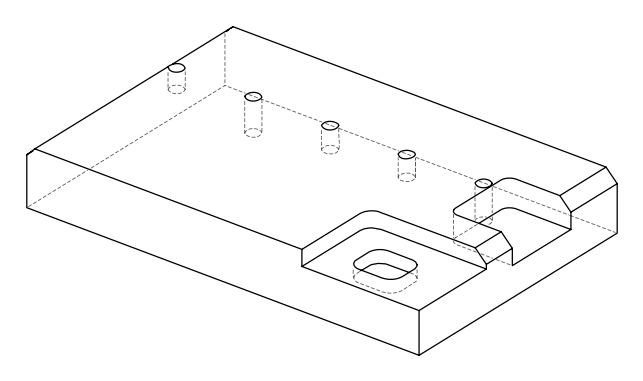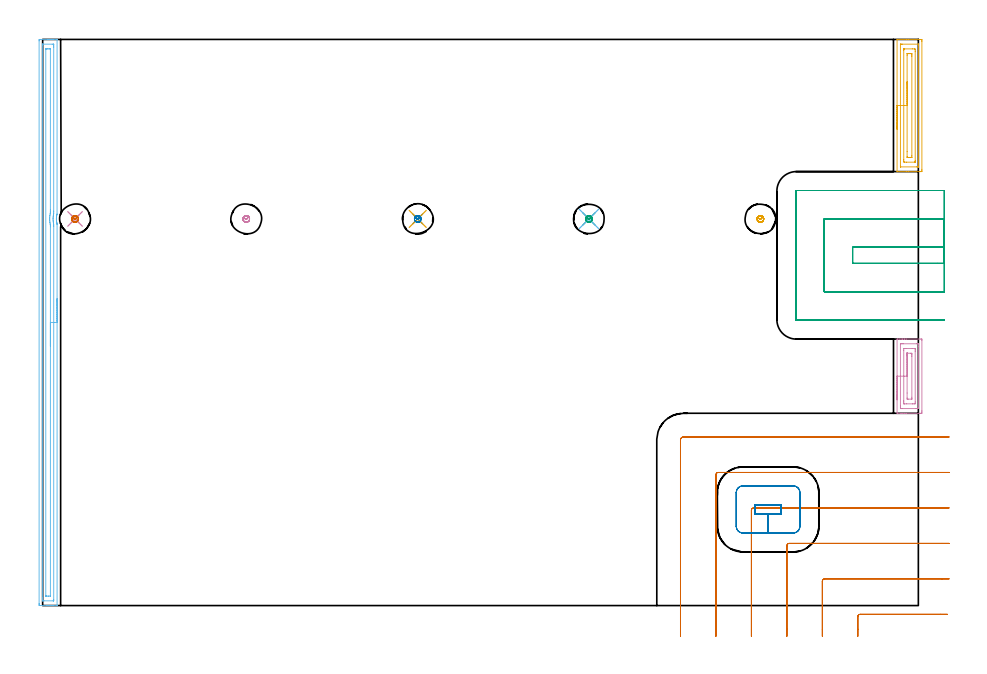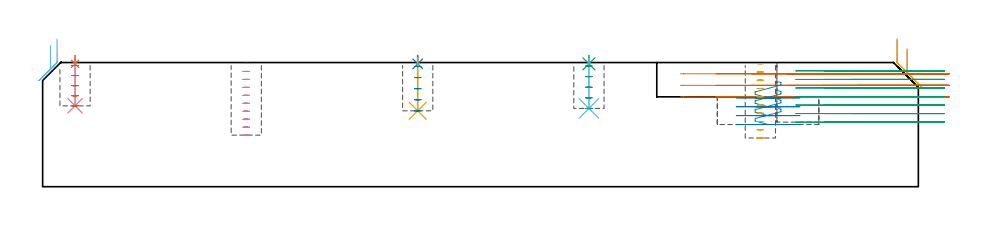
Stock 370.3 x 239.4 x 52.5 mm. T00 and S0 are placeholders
(PLAN: 17 operations, 6 tool changes, 25.3 min)
(1 SPOT_DRILL | STEP1POCKET | NXT0321_9005460120000 | 0.03 min | 2 mm3)
(2 SPOT_DRILL_1 | STEP1POCKET_2 | NXT0321_9005460120000 | 0.03 min | 2 mm3)
(3 SPOT_DRILL_2 | STEP1POCKET_3 | NXT0321_9005460120000 | 0.03 min | 2 mm3)
(4 DRILL_BLIND_HOLE_INTO_CENTER | STEP1POCKET | NXT0301_089 | 0.08 min | 1837 mm3)
(5 DRILL_BLIND_HOLE_INTO_CENTER_1 | STEP1POCKET_2 | NXT0301_089 | 0.09 min | 2067 mm3)
(6 DRILL_BLIND_HOLE_INTO_CENTER_2 | STEP1POCKET_3 | NXT0301_089 | 0.09 min | 1958 mm3)
(7 MILL_ROUGH_BLIND_HOLE_CONTOUR | STEP1POCKET | NXT0201_013 | Spiral | 0.27 min | 514 mm3)
(8 MILL_ROUGH_BLIND_HOLE_CONTOUR_1 | STEP1POCKET_2 | NXT0201_013 | Spiral | 0.27 min | 555 mm3)
(9 MILL_ROUGH_BLIND_HOLE_CONTOUR_2 | STEP1POCKET_3 | NXT0201_013 | Spiral | 0.27 min | 535 mm3)
(10 AREA_MILL | FG_CHAMFER_SURFACE | UGT0205_001 | 1.24 min | 2401 mm3)
(11 AREA_MILL_1 | FG_CHAMFER_SURFACE_1 | UGT0205_001 | 2.03 min | 3416 mm3)
(12 AREA_MILL_2 | FG_CHAMFER_SURFACE_2 | UGT0205_001 | 5.95 min | 6915 mm3)
(13 MILL_CORNER_NOTCH_RECTANGULAR | CORNER_NOTCH_RECTANGULAR | UGT0201_104 | Follow Part, ap 5, ae 75% | 4.84 min | 129652 mm3)
(14 MILL_RECTANGULAR_POCKET | POCKET_RECTANGULAR_STRAIGHT | UGT0201_008 | Follow Part, ap 4, ae 75% | 1.45 min | 16852 mm3)
(15 MILL_SLOT | SLOT_PARTIAL_RECTANGULAR | UGT0201_008 | Follow Part, ap 4, ae 75% | 7.56 min | 105320 mm3)
(16 MILL_BLIND_HOLE_FROM_SOLID_MATERIAL | STEP1POCKET_1 | NXT0201_013 | Spiral | 0.54 min | 3948 mm3)
(17 MILL_BLIND_HOLE_FROM_SOLID_MATERIAL_1 | STEP1POCKET_4 | NXT0201_013 | Spiral | 0.54 min | 4100 mm3)
(TOOL NXT0321_9005460120000 | NC Spot Drill, 142deg, 12mm, Carbide, Uncoated | D12 PA142 FL30 Z2)
(TOOL NXT0301_089 | Carbide Drill 11.8mm [860.1-1180-035A1-MM 2214] | D11.8 PA140 FL55 Z2)
(TOOL NXT0201_013 | ENDMILL 10mm | D10 FL30 Z4)
(TOOL UGT0205_001 | Chamfer Mill 20 x 3 x 45 deg. | D20 FL50 Z2)
(TOOL UGT0201_104 | End Mill 20 mm | D20 FL22 Z2)
(TOOL UGT0201_008 | End Mill 16 mm | D16 FL32 Z4)
(OP 1 SPOT_DRILL)
G17 G21 G94 G90
T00 M6
G54
G17 G0 G90 X13.7 Y163.5 S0 M3
G43 Z62.5 H0
G94 G81 G98 Z51.949 F250. R55.5
G80
M5
M2
(OP 2 SPOT_DRILL_1)
G17 G21 G94 G90
T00 M6
G54
G17 G0 G90 X158.6 Y163.5 S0 M3
G43 Z62.5 H0
G94 G81 G98 Z51.949 F250. R55.5
G80
M5
M2
(OP 3 SPOT_DRILL_2)
G17 G21 G94 G90
T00 M6
G54
G17 G0 G90 X231. Y163.5 S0 M3
G43 Z62.5 H0
G94 G81 G98 Z51.949 F250. R55.5
G80
M5
M2
(OP 4 DRILL_BLIND_HOLE_INTO_CENTER)
G17 G21 G94 G90
T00 M6
G54
G17 G0 G90 X13.7 Y163.5 S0 M3
G43 Z62.5 H1
G94 G81 G98 Z34.2 F250. R54.5
G80
M5
M2
(OP 5 DRILL_BLIND_HOLE_INTO_CENTER_1)
G17 G21 G94 G90
T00 M6
G54
G17 G0 G90 X158.6 Y163.5 S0 M3
G43 Z62.5 H1
G94 G81 G98 Z32.1 F250. R54.5
G80
M5
M2
(OP 6 DRILL_BLIND_HOLE_INTO_CENTER_2)
G17 G21 G94 G90
T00 M6
G54
G17 G0 G90 X231. Y163.5 S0 M3
G43 Z62.5 H1
G94 G81 G98 Z33.1 F250. R54.5
G80
M5
M2
(OP 7 MILL_ROUGH_BLIND_HOLE_CONTOUR)
G17 G21 G94 G90
T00 M6
G54
G17 G0 G90 X13.7 Y163.5 S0 M3
G43 Z62.5 H0
Z51.24
G94 G3 X14.334 Y164.266 R0.645 F250.
X13.438 Y164.875 R0.766
X12.325 Y163.238 R1.4
X13.438 Y164.875 R-1.4
X12.881 Y164.056 R0.7
X13.7 Y163.5 R0.7
G0 Z46.98
G3 X14.334 Y164.266 R0.645
X13.438 Y164.875 R0.766
X12.325 Y163.238 R1.4
X13.438 Y164.875 R-1.4
X12.881 Y164.056 R0.7
X13.7 Y163.5 R0.7
G0 Z42.72
G3 X14.334 Y164.266 R0.645
X13.438 Y164.875 R0.766
X12.325 Y163.238 R1.4
X13.438 Y164.875 R-1.4
X12.881 Y164.056 R0.7
X13.7 Y163.5 R0.7
G0 Z38.46
G3 X14.334 Y164.266 R0.645
X13.438 Y164.875 R0.766
X12.325 Y163.238 R1.4
X13.438 Y164.875 R-1.4
X12.881 Y164.056 R0.7
X13.7 Y163.5 R0.7
G0 Z34.2
G3 X14.334 Y164.266 R0.645
X13.438 Y164.875 R0.766
X12.325 Y163.238 R1.4
X13.438 Y164.875 R-1.4
X12.881 Y164.056 R0.7
X13.7 Y163.5 R0.7
G0 Z62.5
M5
M2
(OP 8 MILL_ROUGH_BLIND_HOLE_CONTOUR_1)
G17 G21 G94 G90
T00 M6
G54
G17 G0 G90 X158.6 Y163.5 S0 M3
G43 Z62.5 H0
Z50.82
G94 G3 X159.234 Y164.266 R0.645 F250.
X158.338 Y164.875 R0.766
X157.225 Y163.238 R1.4
X158.338 Y164.875 R-1.4
X157.781 Y164.056 R0.7
X158.6 Y163.5 R0.7
G0 Z46.14
G3 X159.234 Y164.266 R0.645
X158.338 Y164.875 R0.766
X157.225 Y163.238 R1.4
X158.338 Y164.875 R-1.4
X157.781 Y164.056 R0.7
X158.6 Y163.5 R0.7
G0 Z41.46
G3 X159.234 Y164.266 R0.645
X158.338 Y164.875 R0.766
X157.225 Y163.238 R1.4
X158.338 Y164.875 R-1.4
X157.781 Y164.056 R0.7
X158.6 Y163.5 R0.7
G0 Z36.78
G3 X159.234 Y164.266 R0.645
X158.338 Y164.875 R0.766
X157.225 Y163.238 R1.4
X158.338 Y164.875 R-1.4
X157.781 Y164.056 R0.7
X158.6 Y163.5 R0.7
G0 Z32.1
G3 X159.234 Y164.266 R0.645
X158.338 Y164.875 R0.766
X157.225 Y163.238 R1.4
X158.338 Y164.875 R-1.4
X157.781 Y164.056 R0.7
X158.6 Y163.5 R0.7
G0 Z62.5
M5
M2
(OP 9 MILL_ROUGH_BLIND_HOLE_CONTOUR_2)
G17 G21 G94 G90
T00 M6
G54
G17 G0 G90 X231. Y163.5 S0 M3
G43 Z62.5 H0
Z51.02
G94 G3 X231.634 Y164.266 R0.645 F250.
X230.738 Y164.875 R0.766
X229.625 Y163.238 R1.4
X230.738 Y164.875 R-1.4
X230.181 Y164.056 R0.7
X231. Y163.5 R0.7
G0 Z46.54
G3 X231.634 Y164.266 R0.645
X230.738 Y164.875 R0.766
X229.625 Y163.238 R1.4
X230.738 Y164.875 R-1.4
X230.181 Y164.056 R0.7
X231. Y163.5 R0.7
G0 Z42.06
G3 X231.634 Y164.266 R0.645
X230.738 Y164.875 R0.766
X229.625 Y163.238 R1.4
X230.738 Y164.875 R-1.4
X230.181 Y164.056 R0.7
X231. Y163.5 R0.7
G0 Z37.58
G3 X231.634 Y164.266 R0.645
X230.738 Y164.875 R0.766
X229.625 Y163.238 R1.4
X230.738 Y164.875 R-1.4
X230.181 Y164.056 R0.7
X231. Y163.5 R0.7
G0 Z33.1
G3 X231.634 Y164.266 R0.645
X230.738 Y164.875 R0.766
X229.625 Y163.238 R1.4
X230.738 Y164.875 R-1.4
X230.181 Y164.056 R0.7
X231. Y163.5 R0.7
G0 Z62.5
M5
M2
(OP 10 AREA_MILL)
G17 G21 G94 G90
T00 M6
G54
G17 G0 G90 X361.3 Y87. S1061 M3
G43 Z62.5 H0
G94 G1 Y87.038 Z61.628 F250.
Y87.152 Z60.763
Y87.341 Z59.912
Y87.603 Z59.08
Y87.937 Z58.274
Y88.34 Z57.5
Y88.809 Z56.764
Y89.34 Z56.072
Y89.929 Z55.429
Y90.572 Z54.839
Y91.264 Z54.308
Y92. Z53.84
Y92.774 Z53.437
Y93.58 Z53.103
Y94.412 Z52.841
Y95.264 Z52.652
Y96.128 Z52.538
Y97. Z52.5
Y112.574
X361.306 Y112.69 Z52.492
X361.535 Y112.7 Z52.264
X362.212 Z51.587
X362.977 Z50.822
X363.474 Z50.322
X363.722 Z50.075
X364.353 Z49.444
X364.601 Z49.197
X365.232 Z48.562
X371.384 Z42.413
X371.703 Y112.696 Z42.093
X371.792 Y112.69 Z42.005
X371.799 Y112.6 Z41.999
X371.8 Y112.129 Z42.
Y82.339
X371.799 Y81.871 Z42.001
X371.795 Y81.455 Z42.003
X371.791 Y81.31 Z42.005
X371.384 Y81.305 Z42.413
X370.82 Y81.3 Z42.976
X365.232 Z48.562
X364.601 Z49.197
X364.353 Z49.444
X363.722 Z50.075
X363.474 Z50.322
X362.977 Z50.822
X361.533 Y81.301 Z52.266
X361.306 Y81.31 Z52.492
X361.3 Y81.426 Z52.5
Y97.
X362.714 Z51.086
X362.715 Y110.349 Z51.085
X362.716 Y110.542 Z51.084
X362.719 Y110.637 Z51.081
X362.721 Y110.677 Z51.079
X362.782 Y110.69 Z51.018
X363.13 Y110.698 Z50.67
X363.474 Y110.699 Z50.326
X364.007 Y110.7 Z49.793
X369.626 Y110.699 Z44.174
X370.162 Y110.697 Z43.638
X370.313 Y110.69 Z43.487
X370.379 Y110.678 Z43.421
X370.384 Y110.473 Z43.416
X370.385 Y110.349 Z43.415
X370.386 Y109.58 Z43.414
X370.385 Y83.651 Z43.415
X370.384 Y83.458 Z43.416
X370.381 Y83.363 Z43.419
X370.379 Y83.323 Z43.421
X370.318 Y83.31 Z43.482
X369.97 Y83.302 Z43.83
X369.626 Y83.301 Z44.174
X369.093 Y83.3 Z44.707
X363.474 Y83.301 Z50.326
X362.938 Y83.303 Z50.862
X362.787 Y83.31 Z51.013
X362.721 Y83.322 Z51.079
X362.716 Y83.527 Z51.084
X362.715 Y83.651 Z51.085
X362.714 Y84.42 Z51.086
Y97.
X364.128 Z49.672
X364.129 Y107.906 Z49.671
X364.134 Y108.57 Z49.666
X364.135 Y108.674 Z49.665
X364.232 Y108.691 Z49.568
X364.353 Y108.695 Z49.447
X365.103 Y108.7 Z48.697
X365.232 Z48.568
X367.74 Z46.06
X368.619 Z45.181
X368.747 Y108.698 Z45.053
X368.876 Y108.694 Z44.924
X368.956 Y108.69 Z44.844
X368.965 Y108.644 Z44.835
X368.967 Y108.57 Z44.833
X368.97 Y108.344 Z44.83
X368.971 Y107.68 Z44.829
X368.972 Y107.453 Z44.828
X368.971 Y86.094 Z44.829
X368.966 Y85.43 Z44.834
X368.965 Y85.326 Z44.835
X368.868 Y85.309 Z44.932
X368.747 Y85.305 Z45.053
X367.997 Y85.3 Z45.803
X367.868 Z45.932
X365.36 Z48.44
X364.481 Z49.319
X364.353 Y85.302 Z49.447
X364.224 Y85.306 Z49.576
X364.144 Y85.31 Z49.656
X364.135 Y85.356 Z49.665
X364.133 Y85.43 Z49.667
X364.13 Y85.656 Z49.67
X364.129 Y86.32 Z49.671
X364.128 Y86.548 Z49.672
Y97.
X365.543 Z48.257
Y105.9
X365.545 Y106.472 Z48.255
X365.548 Y106.665 Z48.252
X365.55 Y106.69 Z48.25
X365.568 Y106.693 Z48.232
X365.617 Y106.697 Z48.183
X365.715 Y106.699 Z48.085
X367.079 Z46.721
X367.399 Y106.692 Z46.401
X367.55 Y106.688 Z46.25
X367.552 Y106.602 Z46.248
X367.556 Y106.216 Z46.244
X367.557 Y105.9 Z46.243
Y105.325
Y88.1
X367.555 Y87.528 Z46.245
X367.552 Y87.335 Z46.248
X367.55 Y87.31 Z46.25
X367.532 Y87.307 Z46.268
X367.483 Y87.303 Z46.317
X367.385 Y87.301 Z46.415
X366.021 Z47.779
X365.701 Y87.308 Z48.099
X365.55 Y87.312 Z48.25
X365.548 Y87.398 Z48.252
X365.544 Y87.784 Z48.256
X365.543 Y89.88 Z48.257
Y97.
Y97.872 Z48.295
Y98.737 Z48.409
Y99.588 Z48.598
Y100.42 Z48.86
Y101.226 Z49.194
Y102. Z49.597
Y102.736 Z50.066
Y103.428 Z50.597
Y104.071 Z51.186
Y104.66 Z51.829
Y105.192 Z52.522
Y105.66 Z53.257
Y106.063 Z54.031
Y106.397 Z54.837
Y106.659 Z55.669
Y106.848 Z56.521
Y106.962 Z57.386
Y107. Z58.257
G0 Z62.5
M5
M2
(OP 11 AREA_MILL_1)
G17 G21 G94 G90
T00 M6
G54
G17 G0 G90 X361.3 Y201.45 S1061 M3
G43 Z62.5 H0
G94 G1 Y201.488 Z61.628 F250.
Y201.602 Z60.763
Y201.791 Z59.912
Y202.053 Z59.08
Y202.387 Z58.274
Y202.79 Z57.5
Y203.258 Z56.764
Y203.79 Z56.072
Y204.379 Z55.429
Y205.022 Z54.839
Y205.714 Z54.308
Y206.45 Z53.84
Y207.224 Z53.437
Y208.03 Z53.103
Y208.862 Z52.841
Y209.713 Z52.652
Y210.578 Z52.538
Y211.45 Z52.5
Y239.337
X361.305 Y239.39 Z52.493
X361.418 Y239.4 Z52.38
X365.356 Z48.442
X366.111 Z47.683
X370.883 Z42.913
X371.384 Y239.396 Z42.412
X371.791 Y239.391 Z42.005
X371.794 Y239.307 Z42.003
X371.799 Y238.895 Z42.001
X371.8 Y238.476 Z42.
Y184.472
X371.799 Y184.005 Z42.001
X371.794 Y183.592 Z42.003
X371.791 Y183.509 Z42.005
X371.384 Y183.504 Z42.412
X370.882 Y183.5 Z42.914
X366.111 Z47.683
X365.356 Z48.442
X365.232 Z48.566
X361.416 Y183.501 Z52.383
X361.305 Y183.51 Z52.493
X361.3 Y183.563 Z52.5
Y211.45
X362.714 Z51.086
X362.715 Y237.315 Z51.085
X362.716 Y237.363 Z51.084
X362.718 Y237.385 Z51.082
X362.719 Y237.389 Z51.081
X362.743 Y237.392 Z51.057
X362.926 Y237.397 Z50.874
X363.2 Y237.4 Z50.6
X363.474 Z50.326
X370.232 Y237.399 Z43.568
X370.331 Y237.396 Z43.469
X370.37 Y237.391 Z43.43
X370.379 Y237.388 Z43.421
X370.381 Y237.373 Z43.419
X370.384 Y237.331 Z43.416
X370.385 Y237.244 Z43.415
X370.386 Y237.124 Z43.414
X370.385 Y185.585 Z43.415
X370.384 Y185.537 Z43.416
X370.382 Y185.515 Z43.418
X370.381 Y185.511 Z43.419
X370.357 Y185.508 Z43.443
X370.174 Y185.503 Z43.626
X369.9 Y185.5 Z43.9
X369.626 Z44.174
X362.868 Y185.501 Z50.932
X362.769 Y185.504 Z51.031
X362.73 Y185.509 Z51.07
X362.721 Y185.512 Z51.079
X362.719 Y185.526 Z51.081
X362.716 Y185.569 Z51.084
X362.714 Y185.656 Z51.086
Y185.776
Y211.45
X364.128 Z49.672
X364.129 Y234.694 Z49.671
X364.131 Y235.353 Z49.669
X364.132 Y235.38 Z49.668
X364.134 Y235.386 Z49.666
X364.168 Y235.391 Z49.632
X364.26 Y235.398 Z49.54
X364.307 Y235.4 Z49.493
X364.353 Z49.447
X367.822 Z45.978
X368.704 Y235.397 Z45.096
X368.747 Y235.391 Z45.053
X368.964 Y235.353 Z44.836
X368.967 Y235.132 Z44.833
X368.971 Y234.468 Z44.829
Y234.242
Y188.206
X368.969 Y187.547 Z44.831
X368.968 Y187.52 Z44.832
X368.966 Y187.514 Z44.834
X368.932 Y187.509 Z44.868
X368.84 Y187.502 Z44.96
X368.793 Y187.5 Z45.007
X368.747 Z45.053
X365.278 Z48.522
X364.396 Y187.503 Z49.404
X364.353 Y187.509 Z49.447
X364.136 Y187.547 Z49.664
X364.133 Y187.768 Z49.667
X364.129 Y188.432 Z49.671
Y188.658
X364.128 Y211.45 Z49.672
X365.543 Z48.257
Y232.697
X365.545 Y233.267 Z48.255
X365.548 Y233.35 Z48.252
X365.55 Y233.39 Z48.25
X365.588 Y233.392 Z48.212
X365.762 Y233.396 Z48.038
X366.111 Y233.399 Z47.689
X366.292 Y233.4 Z47.508
X366.989 Z46.811
X367.172 Y233.399 Z46.628
X367.397 Y233.394 Z46.403
X367.51 Y233.39 Z46.29
X367.551 Y233.381 Z46.249
X367.552 Y233.349 Z46.248
X367.556 Y233.012 Z46.244
X367.557 Y232.697 Z46.243
Y232.125
Y190.203
X367.555 Y189.633 Z46.245
X367.552 Y189.55 Z46.248
X367.55 Y189.51 Z46.25
X367.512 Y189.508 Z46.288
X367.338 Y189.504 Z46.462
X366.989 Y189.501 Z46.811
X366.808 Y189.5 Z46.992
X366.111 Z47.689
X365.929 Y189.501 Z47.871
X365.703 Y189.506 Z48.097
X365.59 Y189.51 Z48.21
X365.549 Y189.518 Z48.251
X365.548 Y189.551 Z48.252
X365.544 Y189.888 Z48.256
X365.543 Y191.973 Z48.257
Y211.45
Y212.322 Z48.295
Y213.186 Z48.409
Y214.038 Z48.598
Y214.87 Z48.86
Y215.676 Z49.194
Y216.45 Z49.597
Y217.186 Z50.066
Y217.878 Z50.597
Y218.521 Z51.186
Y219.11 Z51.829
Y219.641 Z52.522
Y220.11 Z53.257
Y220.513 Z54.031
Y220.847 Z54.837
Y221.109 Z55.669
Y221.298 Z56.521
Y221.412 Z57.386
Y221.45 Z58.257
G0 Z62.5
M5
M2
(OP 12 AREA_MILL_2)
G17 G21 G94 G90
T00 M6
G54
G17 G0 G90 X6.099 Y129.726 S1061 M3
G43 Z62.5 H0
G94 G1 Y129.688 Z61.628 F250.
Y129.574 Z60.763
Y129.385 Z59.911
Y129.123 Z59.079
Y128.789 Z58.273
Y128.386 Z57.499
Y127.917 Z56.763
Y127.386 Z56.071
Y126.797 Z55.428
Y126.154 Z54.839
Y125.461 Z54.308
Y124.726 Z53.839
Y123.952 Z53.436
Y123.146 Z53.102
Y122.314 Z52.84
Y121.462 Z52.651
Y120.597 Z52.537
Y119.726 Z52.499
X6.1 Y0.155 Z52.5
X6.097 Y0.01 Z52.488
X5.992 Y0.002 Z52.385
X5.882 Y0. Z52.281
X4.648 Z51.048
X4.043 Z50.439
X3.741 Z50.137
X3.172 Z49.568
X2.869 Z49.266
X2.3 Z48.695
X1.713 Z48.108
X-1.098 Z45.299
X-1.186 Y0.001 Z45.21
X-1.493 Y0.01 Z44.904
X-1.498 Y0.282 Z44.901
X-1.5 Y0.601 Z44.9
Y0.922
Y238.799
X-1.498 Y239.118 Z44.901
X-1.493 Y239.39 Z44.904
X-1.186 Y239.4 Z45.21
X2.3 Z48.695
X2.869 Z49.266
X3.172 Z49.568
X3.741 Z50.137
X4.043 Z50.439
X4.648 Z51.048
X5.882 Z52.281
X5.992 Y239.398 Z52.385
X6.097 Y239.39 Z52.488
X6.1 Y239.245 Z52.5
X6.09 Y165.549 Z52.49
X6.091 Y165.468 Z52.488
X6.09 Y165.447 Z52.487
X6.089 Y165.439 Z52.486
X6.077 Y165.39 Z52.476
X6.027 Y165.183 Z52.427
X5.926 Y164.715 Z52.326
X5.857 Y164.273 Z52.254
X5.852 Y164.219 Z52.249
X5.846 Y164.127 Z52.239
X5.823 Y163.885 Z52.22
X5.818 Y163.827 Z52.213
X5.82 Y163.752 Z52.208
X5.819 Y163.674 Z52.207
X5.817 Y163.562 Z52.204
X5.814 Y163.462 Z52.205
X5.813 Y163.381 Z52.204
X5.82 Y163.278 Z52.207
X5.836 Y162.935 Z52.232
X5.841 Y162.897 Z52.236
X5.876 Y162.621 Z52.27
X5.891 Y162.488 Z52.288
X5.974 Y162.044 Z52.372
X6.028 Y161.817 Z52.425
X6.064 Y161.677 Z52.461
X6.092 Y161.571 Z52.488
X6.095 Y161.488 Z52.492
X6.099 Y161.218 Z52.499
Y161.187
Y119.726
X4.685 Z51.085
Y2.62
X4.684 Y2.385 Z51.084
X4.681 Y2.057 Z51.081
X4.679 Y2.019 Z51.079
X4.673 Y2.01 Z51.073
X4.645 Y2.007 Z51.045
X4.545 Y2.002 Z50.945
X4.419 Y2. Z50.819
X0.557 Z46.957
X0.06 Y2.002 Z46.46
X-0.051 Y2.007 Z46.349
X-0.07 Y2.009 Z46.33
X-0.079 Y2.044 Z46.321
X-0.082 Y2.147 Z46.318
X-0.084 Y2.385 Z46.316
X-0.086 Y3.043 Z46.314
Y3.277
Y236.78
X-0.084 Y237.015 Z46.316
X-0.081 Y237.343 Z46.319
X-0.079 Y237.381 Z46.321
X-0.073 Y237.39 Z46.327
X-0.045 Y237.393 Z46.355
X0.055 Y237.398 Z46.455
X0.181 Y237.4 Z46.581
X4.043 Z50.443
X4.54 Y237.398 Z50.94
X4.651 Y237.393 Z51.051
X4.67 Y237.391 Z51.07
X4.679 Y237.356 Z51.079
X4.682 Y237.253 Z51.082
X4.684 Y237.015 Z51.084
X4.685 Y236.358 Z51.085
Y236.123
X4.676 Y166.781 Z51.076
X4.675 Y166.537 Z51.075
X4.67 Y165.895 Z51.07
X4.667 Y165.769 Z51.067
X4.645 Y165.645 Z51.045
X4.549 Y165.127 Z50.949
X4.49 Y164.753 Z50.89
X4.444 Y164.343 Z50.844
X4.409 Y163.86 Z50.809
X4.403 Y163.493 Z50.803
X4.42 Y162.968 Z50.82
X4.453 Y162.549 Z50.853
X4.513 Y162.076 Z50.913
X4.619 Y161.486 Z51.019
X4.678 Y161.184 Z51.078
X4.683 Y160.529 Z51.083
X4.684 Y160.292 Z51.084
X4.685 Y119.726 Z51.085
X3.271 Z49.671
Y4.169
X3.27 Y4.069 Z49.67
X3.268 Y4.034 Z49.668
X3.265 Y4.014 Z49.665
X3.253 Y4.01 Z49.653
X3.172 Y4.007 Z49.572
X2.465 Y4. Z48.865
X2.3 Z48.7
X1.594 Z47.994
X1.428 Y4.003 Z47.828
X1.374 Y4.006 Z47.774
X1.336 Y4.01 Z47.736
X1.333 Y4.068 Z47.733
X1.33 Y4.169 Z47.73
X1.329 Y4.271 Z47.729
Y235.231
X1.33 Y235.331 Z47.73
X1.332 Y235.366 Z47.732
X1.335 Y235.386 Z47.735
X1.347 Y235.39 Z47.747
X1.428 Y235.393 Z47.828
X2.135 Y235.4 Z48.535
X2.3 Z48.7
X3.007 Z49.407
X3.172 Y235.397 Z49.572
X3.226 Y235.394 Z49.626
X3.264 Y235.39 Z49.664
X3.267 Y235.332 Z49.667
X3.269 Y235.231 Z49.669
X3.271 Y235.129 Z49.671
X3.262 Y167.336 Z49.662
X3.261 Y166.537 Z49.661
X3.26 Y166.446 Z49.66
X3.251 Y166.048 Z49.651
X3.176 Y165.645 Z49.576
X3.172 Y165.62 Z49.572
X3.068 Y164.858 Z49.468
X3.057 Y164.753 Z49.457
X3. Y164.036 Z49.4
X2.994 Y163.86 Z49.394
X2.988 Y163.512 Z49.388
X2.996 Y163.148 Z49.396
X3.004 Y162.968 Z49.404
X3.061 Y162.189 Z49.461
X3.075 Y162.076 Z49.475
X3.172 Y161.39 Z49.572
X3.209 Y161.184 Z49.609
X3.217 Y161.138 Z49.617
X3.258 Y160.888 Z49.658
X3.264 Y160.687 Z49.664
X3.269 Y160.292 Z49.669
X3.27 Y160.191 Z49.67
X3.271 Y119.726 Z49.671
Y118.854 Z49.709
Y117.989 Z49.823
Y117.138 Z50.012
Y116.305 Z50.274
Y115.5 Z50.608
Y114.726 Z51.011
Y113.99 Z51.479
Y113.298 Z52.01
Y112.655 Z52.6
Y112.065 Z53.243
Y111.534 Z53.935
Y111.065 Z54.671
Y110.663 Z55.445
Y110.329 Z56.251
Y110.066 Z57.083
Y109.878 Z57.934
Y109.764 Z58.799
Y109.726 Z59.671
G0 Z62.5
M5
M2
(OP 13 MILL_CORNER_NOTCH_RECTANGULAR)
G17 G21 G94 G90
T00 M6
G54
G17 G0 G90 X382.59 Y-3.7 S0 M3
G43 Z62.606 H0
Z47.737
G94 G1 X379.59 F250.
X345.694 F500.
G3 X344.7 Y-4.694 R1.
G1 Y-10.
Y-13. F250.
G0 Z62.606
X383.3 Y11.3
Z47.737
G1 X380.3
X330.694 F500.
G3 X329.7 Y10.306 R1.
G1 Y-10.
Y-13. F250.
G0 Z62.606
X383.3 Y26.3
Z47.737
G1 X380.3
X315.695 F500.
G3 X314.7 Y25.305 R1.
G1 Y-10.
Y-13. F250.
G0 Z62.606
X383.3 Y41.3
Z47.737
G1 X380.3
X300.695 F500.
G3 X299.7 Y40.305 R1.
G1 Y-10.
Y-13. F250.
G0 Z62.606
X383.3 Y56.3
Z47.737
G1 X380.3
X285.695 F500.
G3 X284.7 Y55.305 R1.
G1 Y-10.
Y-13. F250.
G0 Z62.606
X383.3 Y71.3
Z47.737
G1 X380.3
X271. F500.
G3 X269.7 Y70. R1.3
G1 Y-10.
Y-13. F250.
G0 Z62.606
X382.59 Y-3.7
Z42.869
G1 X379.59
X345.694 F500.
G3 X344.7 Y-4.694 R1.
G1 Y-10.
Y-13. F250.
G0 Z62.606
X383.3 Y11.3
Z42.869
G1 X380.3
X330.694 F500.
G3 X329.7 Y10.306 R1.
G1 Y-10.
Y-13. F250.
G0 Z62.606
X383.3 Y26.3
Z42.869
G1 X380.3
X315.695 F500.
G3 X314.7 Y25.305 R1.
G1 Y-10.
Y-13. F250.
G0 Z62.606
X383.3 Y41.3
Z42.869
G1 X380.3
X300.695 F500.
G3 X299.7 Y40.305 R1.
G1 Y-10.
Y-13. F250.
G0 Z62.606
X383.3 Y56.3
Z42.869
G1 X380.3
X285.695 F500.
G3 X284.7 Y55.305 R1.
G1 Y-10.
Y-13. F250.
G0 Z62.606
X383.3 Y71.3
Z42.869
G1 X380.3
X271. F500.
G3 X269.7 Y70. R1.3
G1 Y-10.
Y-13. F250.
G0 Z62.606
X382.59 Y-3.7
Z38.
G1 X379.59
X345.694 F500.
G3 X344.7 Y-4.694 R1.
G1 Y-10.
Y-13. F250.
G0 Z62.606
X383.3 Y11.3
Z38.
G1 X380.3
X330.694 F500.
G3 X329.7 Y10.306 R1.
G1 Y-10.
Y-13. F250.
G0 Z62.606
X383.3 Y26.3
Z38.
G1 X380.3
X315.695 F500.
G3 X314.7 Y25.305 R1.
G1 Y-10.
Y-13. F250.
G0 Z62.606
X383.3 Y41.3
Z38.
G1 X380.3
X300.695 F500.
G3 X299.7 Y40.305 R1.
G1 Y-10.
Y-13. F250.
G0 Z62.606
X383.3 Y56.3
Z38.
G1 X380.3
X285.695 F500.
G3 X284.7 Y55.305 R1.
G1 Y-10.
Y-13. F250.
G0 Z62.606
X383.3 Y71.3
Z38.
G1 X380.3
X271. F500.
G3 X269.7 Y70. R1.3
G1 Y-10.
Y-13. F250.
G0 Z62.606
M5
M2
(OP 14 MILL_RECTANGULAR_POCKET)
G17 G21 G94 G90
T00 M6
G54
G17 G0 G90 X311.129 Y38.7 S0 M3
G43 Z62.606 H0
Z44.332
G94 G1 X312.2 Z44.045 F250.
Y42.6 Z43.
X301.3 Z40.079
Y38.7 Z39.034
X306.75 Z37.574
X312.2 F500.
Y42.6
X301.3
Y38.7
X306.75
Y30.7
X317.4
G3 X320.2 Y33.5 R2.8
G1 Y47.8
G3 X317.4 Y50.6 R2.8
G1 X296.1
G3 X293.3 Y47.8 R2.8
G1 Y33.5
G3 X296.1 Y30.7 R2.8
G1 X306.75
X307.75
G0 X311.129 Y38.7 Z40.574
G1 X312.2 Z40.287 F250.
Y42.6 Z39.242
X301.3 Z36.321
Y38.7 Z35.276
X306.75 Z33.816
X312.2 F500.
Y42.6
X301.3
Y38.7
X306.75
Y30.7
X317.4
G3 X320.2 Y33.5 R2.8
G1 Y47.8
G3 X317.4 Y50.6 R2.8
G1 X296.1
G3 X293.3 Y47.8 R2.8
G1 Y33.5
G3 X296.1 Y30.7 R2.8
G1 X306.75
X307.75
G0 X311.129 Y38.7 Z36.816
G1 X312.2 Z36.529 F250.
Y42.6 Z35.484
X301.3 Z32.563
Y38.7 Z31.518
X306.75 Z30.058
X312.2 F500.
Y42.6
X301.3
Y38.7
X306.75
Y30.7
X317.4
G3 X320.2 Y33.5 R2.8
G1 Y47.8
G3 X317.4 Y50.6 R2.8
G1 X296.1
G3 X293.3 Y47.8 R2.8
G1 Y33.5
G3 X296.1 Y30.7 R2.8
G1 X306.75
X307.75
G0 X311.129 Y38.7 Z33.058
G1 X312.2 Z32.771 F250.
Y42.6 Z31.726
X301.3 Z28.805
Y38.7 Z27.76
X306.75 Z26.3
X312.2 F500.
Y42.6
X301.3
Y38.7
X306.75
Y30.7
X317.4
G3 X320.2 Y33.5 R2.8
G1 Y47.8
G3 X317.4 Y50.6 R2.8
G1 X296.1
G3 X293.3 Y47.8 R2.8
G1 Y33.5
G3 X296.1 Y30.7 R2.8
G1 X306.75
X307.75
G0 Z62.606
M5
M2
(OP 15 MILL_SLOT)
G17 G21 G94 G90
T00 M6
G54
G17 G0 G90 X381.3 Y151.501 S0 M3
G43 Z62.606 H0
Z48.991
G94 G1 X378.3 Y151.5 F250.
X342.5 F500.
Y144.7
X378.3
X381.3 Y144.699 F250.
Y163.502
X378.3 Y163.5
X330.5 F500.
Y132.7
X378.3
X381.3 Y132.698 F250.
X381.291 Y175.5
X378.291
X318.7 F500.
G3 X318.5 Y175.3 R0.2
G1 Y120.9
G3 X318.7 Y120.7 R0.2
G1 X378.292
X381.292 F250.
G0 X381.3 Y151.5 Z45.376
G1 X378.3
X342.5 F500.
Y144.7
X378.3
X381.3 F250.
Y163.5
X378.3
X330.5 F500.
Y132.7
X378.3
X381.3 F250.
Y175.5
X378.3
X318.7 F500.
G3 X318.5 Y175.3 R0.2
G1 Y120.9
G3 X318.7 Y120.7 R0.2
G1 X378.3
X381.3 F250.
G0 Y151.5 Z41.761
G1 X378.3
X342.5 F500.
Y144.7
X378.3
X381.3 F250.
Y163.5
X378.3
X330.5 F500.
Y132.7
X378.3
X381.3 F250.
Y175.5
X378.3
X318.7 F500.
G3 X318.5 Y175.3 R0.2
G1 Y120.9
G3 X318.7 Y120.7 R0.2
G1 X378.3
X381.3 F250.
G0 Y151.5 Z38.146
G1 X378.3
X342.5 F500.
Y144.7
X378.3
X381.3 F250.
Y163.5
X378.3
X330.5 F500.
Y132.7
X378.3
X381.3 F250.
Y175.5
X378.3
X318.7 F500.
G3 X318.5 Y175.3 R0.2
G1 Y120.9
G3 X318.7 Y120.7 R0.2
G1 X378.3
X381.3 F250.
G0 Y151.5 Z34.53
G1 X378.3
X342.5 F500.
Y144.7
X378.3
X381.3 F250.
Y163.5
X378.3
X330.5 F500.
Y132.7
X378.3
X381.3 F250.
Y175.5
X378.3
X318.7 F500.
G3 X318.5 Y175.3 R0.2
G1 Y120.9
G3 X318.7 Y120.7 R0.2
G1 X378.3
X381.3 F250.
G0 Y151.5 Z30.915
G1 X378.3
X342.5 F500.
Y144.7
X378.3
X381.3 F250.
Y163.5
X378.3
X330.5 F500.
Y132.7
X378.3
X381.3 F250.
Y175.5
X378.3
X318.7 F500.
G3 X318.5 Y175.3 R0.2
G1 Y120.9
G3 X318.7 Y120.7 R0.2
G1 X378.3
X381.3 F250.
G0 Y151.5 Z27.3
G1 X378.3
X342.5 F500.
Y144.7
X378.3
X381.3 F250.
Y163.5
X378.3
X330.5 F500.
Y132.7
X378.3
X381.3 F250.
Y175.5
X378.3
X318.7 F500.
G3 X318.5 Y175.3 R0.2
G1 Y120.9
G3 X318.7 Y120.7 R0.2
G1 X378.3
X381.3 F250.
G0 Z62.606
M5
M2
(OP 16 MILL_BLIND_HOLE_FROM_SOLID_MATERIAL)
G17 G21 G94 G90
T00 M6
G54
G17 G0 G90 X86.1 Y163.5 S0 M3
G43 Z62.5 H0
Z52.13
G94 G3 X86.734 Y164.266 R0.645 F250.
X85.838 Y164.875 R0.766
X84.725 Y163.238 R1.4
X85.838 Y164.875 R-1.4
X85.281 Y164.056 R0.7
X86.1 Y163.5 R0.7
G0 Z48.76
G3 X86.734 Y164.266 R0.645
X85.838 Y164.875 R0.766
X84.725 Y163.238 R1.4
X85.838 Y164.875 R-1.4
X85.281 Y164.056 R0.7
X86.1 Y163.5 R0.7
G0 Z45.39
G3 X86.734 Y164.266 R0.645
X85.838 Y164.875 R0.766
X84.725 Y163.238 R1.4
X85.838 Y164.875 R-1.4
X85.281 Y164.056 R0.7
X86.1 Y163.5 R0.7
G0 Z42.02
G3 X86.734 Y164.266 R0.645
X85.838 Y164.875 R0.766
X84.725 Y163.238 R1.4
X85.838 Y164.875 R-1.4
X85.281 Y164.056 R0.7
X86.1 Y163.5 R0.7
G0 Z38.65
G3 X86.734 Y164.266 R0.645
X85.838 Y164.875 R0.766
X84.725 Y163.238 R1.4
X85.838 Y164.875 R-1.4
X85.281 Y164.056 R0.7
X86.1 Y163.5 R0.7
G0 Z35.28
G3 X86.734 Y164.266 R0.645
X85.838 Y164.875 R0.766
X84.725 Y163.238 R1.4
X85.838 Y164.875 R-1.4
X85.281 Y164.056 R0.7
X86.1 Y163.5 R0.7
G0 Z31.91
G3 X86.734 Y164.266 R0.645
X85.838 Y164.875 R0.766
X84.725 Y163.238 R1.4
X85.838 Y164.875 R-1.4
X85.281 Y164.056 R0.7
X86.1 Y163.5 R0.7
G0 Z28.54
G3 X86.734 Y164.266 R0.645
X85.838 Y164.875 R0.766
X84.725 Y163.238 R1.4
X85.838 Y164.875 R-1.4
X85.281 Y164.056 R0.7
X86.1 Y163.5 R0.7
G0 Z25.17
G3 X86.734 Y164.266 R0.645
X85.838 Y164.875 R0.766
X84.725 Y163.238 R1.4
X85.838 Y164.875 R-1.4
X85.281 Y164.056 R0.7
X86.1 Y163.5 R0.7
G0 Z21.8
G3 X86.734 Y164.266 R0.645
X85.838 Y164.875 R0.766
X84.725 Y163.238 R1.4
X85.838 Y164.875 R-1.4
X85.281 Y164.056 R0.7
X86.1 Y163.5 R0.7
G0 Z62.5
M5
M2
(OP 17 MILL_BLIND_HOLE_FROM_SOLID_MATERIAL_1)
G17 G21 G94 G90
T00 M6
G54
G17 G0 G90 X303.5 Y163.5 S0 M3
G43 Z62.5 H0
Z52.01
G94 G3 X304.134 Y164.266 R0.645 F250.
X303.238 Y164.875 R0.766
X302.125 Y163.238 R1.4
X303.238 Y164.875 R-1.4
X302.681 Y164.056 R0.7
X303.5 Y163.5 R0.7
G0 Z48.52
G3 X304.134 Y164.266 R0.645
X303.238 Y164.875 R0.766
X302.125 Y163.238 R1.4
X303.238 Y164.875 R-1.4
X302.681 Y164.056 R0.7
X303.5 Y163.5 R0.7
G0 Z45.03
G3 X304.134 Y164.266 R0.645
X303.238 Y164.875 R0.766
X302.125 Y163.238 R1.4
X303.238 Y164.875 R-1.4
X302.681 Y164.056 R0.7
X303.5 Y163.5 R0.7
G0 Z41.54
G3 X304.134 Y164.266 R0.645
X303.238 Y164.875 R0.766
X302.125 Y163.238 R1.4
X303.238 Y164.875 R-1.4
X302.681 Y164.056 R0.7
X303.5 Y163.5 R0.7
G0 Z38.05
G3 X304.134 Y164.266 R0.645
X303.238 Y164.875 R0.766
X302.125 Y163.238 R1.4
X303.238 Y164.875 R-1.4
X302.681 Y164.056 R0.7
X303.5 Y163.5 R0.7
G0 Z34.56
G3 X304.134 Y164.266 R0.645
X303.238 Y164.875 R0.766
X302.125 Y163.238 R1.4
X303.238 Y164.875 R-1.4
X302.681 Y164.056 R0.7
X303.5 Y163.5 R0.7
G0 Z31.07
G3 X304.134 Y164.266 R0.645
X303.238 Y164.875 R0.766
X302.125 Y163.238 R1.4
X303.238 Y164.875 R-1.4
X302.681 Y164.056 R0.7
X303.5 Y163.5 R0.7
G0 Z27.58
G3 X304.134 Y164.266 R0.645
X303.238 Y164.875 R0.766
X302.125 Y163.238 R1.4
X303.238 Y164.875 R-1.4
X302.681 Y164.056 R0.7
X303.5 Y163.5 R0.7
G0 Z24.09
G3 X304.134 Y164.266 R0.645
X303.238 Y164.875 R0.766
X302.125 Y163.238 R1.4
X303.238 Y164.875 R-1.4
X302.681 Y164.056 R0.7
X303.5 Y163.5 R0.7
G0 Z20.6
G3 X304.134 Y164.266 R0.645
X303.238 Y164.875 R0.766
X302.125 Y163.238 R1.4
X303.238 Y164.875 R-1.4
X302.681 Y164.056 R0.7
X303.5 Y163.5 R0.7
G0 Z62.5
M5
M2
